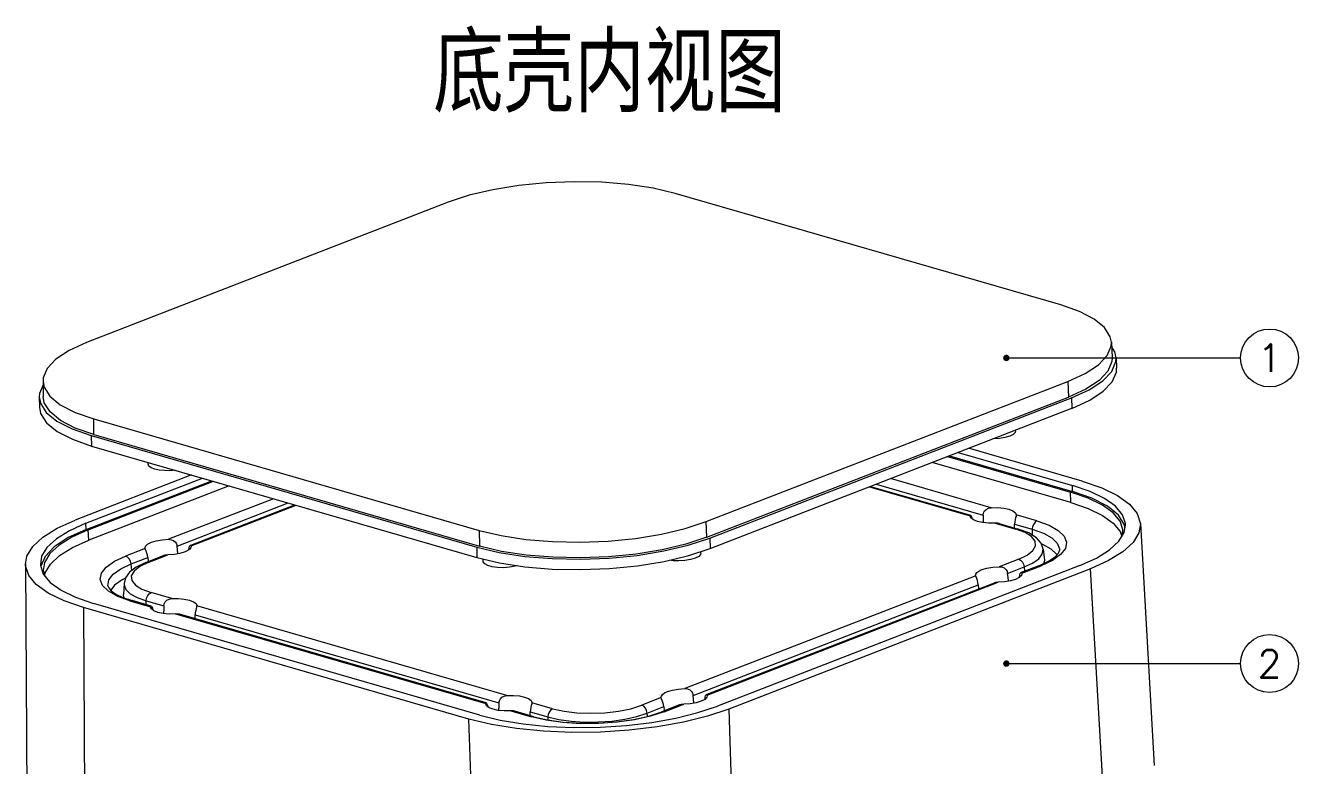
# Model space of a CAD drawing. Header units: millimetres. Extents: x 2698 to 3039, y 1138 to 1364.
# Drawn here: x 2824.7 to 2935.5, y 1184.4 to 1248.8 of the extents above; entities that cross this region are included whole.
import ezdxf
from ezdxf.enums import TextEntityAlignment as Align

# ---------------------------------------------------------------- set-up
doc = ezdxf.new("R2010")
doc.units = ezdxf.units.MM
doc.layers.add('from', color=7, linetype='Continuous', lineweight=13)
doc.layers.add('hatch', color=56, linetype='Continuous', lineweight=9)
doc.styles.add('ROMAND', font='romand.shx', dxfattribs={"width": 0.75, "bigfont": 'gbcbig.shx'})
doc.styles.add('TXT', font='txt.shx', dxfattribs={"bigfont": 'gbcbig.shx'})
doc.styles.add('楷体', font='')
doc.styles.get('楷体').set_extended_font_data('KaiTi_GB2312')
doc.dimstyles.new('YanXiu', dxfattribs={"dimtxt": 2.5, "dimasz": 2.2, "dimexe": 1, "dimexo": 0, "dimgap": 0.66, "dimtad": 0, "dimzin": 9, "dimdsep": 46, "dimtxsty": 'ROMAND', "dimblk": 'CLOSEDBLANK', "dimcen": 0, "dimclrd": 3, "dimclre": 3, "dimclrt": 7, "dimazin": 2, "dimtfac": 1, "dimtofl": 0, "dimtmove": 0, "dimatfit": 3, "dimldrblk": 'CLOSEDBLANK', "dimfxl": 1, "dimlwd": 5, "dimlwe": 5, "dimarcsym": 0})

# ---------------------------------------------------------------- blocks, each defined once
blk = doc.blocks.new('_ClosedBlank')
at = {"color": 0, "linetype": 'ByBlock', "lineweight": -2}
for p, q in [((-1, 0.17), (0, 0)), ((-1, 0.17), (-1, -0.17)), ((0, 0), (-1, -0.17))]:
    blk.add_line(p, q, dxfattribs=at)
blk = doc.blocks.new('A$C4FA966CF')
at = {"color": 7, "linetype": 'Continuous'}
for p, q in [((112.58, 108.44), (70.66, 120.57)), ((45.98, 119.62), (6.64, 104.36)), ((118.09, 104.39), (118.17, 102.69)), ((118.61, 102.69), (118.65, 101.56)), ((1.91, 100.16), (1.93, 98.47)), ((74.02, 84.86), (113.36, 100.12)), ((113.36, 100.12), (113.44, 98.42)), ((1.5, 98.44), (1.62, 97.77)), ((1.5, 98.44), (1.52, 97.31)), ((74.1, 83.16), (113.44, 98.42)), ((74.41, 83.06), (113.76, 98.33)), ((113.75, 98.33), (113.8, 97.2)), ((74.46, 81.93), (113.8, 97.2)), ((7.42, 96.04), (49.34, 83.91)), ((7.45, 94.34), (7.42, 96.04)), ((7.15, 94.22), (49.09, 82.09)), ((7.16, 94.22), (7.18, 93.09)), ((7.45, 94.34), (49.37, 82.2)), ((107.65, 94.7), (107.65, 94.81)), ((7.18, 93.09), (49.1, 80.96)), ((114.93, 89.26), (102.56, 92.84)), ((100.28, 91.95), (113.66, 88.08)), ((100.47, 92.02), (113.85, 88.15)), ((101.44, 92.4), (113.85, 88.81)), ((13.34, 91.11), (13.33, 91.31)), ((113.67, 86.95), (98.61, 91.3)), ((18.05, 89.94), (5.41, 85.04)), ((6.57, 84.68), (19.25, 89.6)), ((6.61, 84.02), (20.25, 89.31)), ((6.81, 83.96), (20.45, 89.25)), ((22.15, 88.76), (6.88, 82.83)), ((91.78, 88.65), (102.72, 85.49)), ((91.91, 88.7), (102.78, 85.56)), ((92.53, 88.95), (104.16, 85.58)), ((105.03, 86.38), (94.08, 89.55)), ((113.85, 88.15), (113.85, 88.81)), ((26.97, 87.36), (15.56, 82.94)), ((113.67, 86.95), (113.66, 88.08)), ((16.49, 82.21), (28.58, 86.9)), ((17.97, 82.3), (29.29, 86.69)), ((18.02, 82.23), (29.43, 86.65)), ((6.61, 84.02), (6.57, 84.68)), ((74.1, 83.16), (74.02, 84.86)), ((102.72, 85.49), (102.75, 85.56)), ((102.72, 85.46), (102.72, 85.49)), ((102.75, 85.56), (102.78, 85.56)), ((102.86, 85.46), (102.91, 85.31)), ((102.91, 85.31), (102.94, 85.15)), ((105.44, 84.7), (107.7, 84.05)), ((105.88, 84.66), (107.95, 84.06)), ((107.56, 84.6), (109.48, 84.04)), ((107.74, 85.62), (107.74, 85.6)), ((110, 84.94), (107.74, 85.6)), ((119.48, 83.69), (119.62, 84.47)), ((119.57, 84.16), (119.5, 84.53)), ((119.62, 84.47), (119.61, 84.66)), ((121.24, 84.64), (122.76, 58.32)), ((6.88, 82.83), (6.81, 83.96)), ((49.34, 83.91), (49.37, 82.2)), ((108.7, 83.68), (107.7, 84.05)), ((109.48, 84.04), (109.46, 83.41)), ((119.03, 83.8), (119.22, 83.25)), ((119.26, 83.32), (119.35, 83.81)), ((119.35, 83.81), (119.34, 83.99)), ((13.01, 81.95), (10.89, 81.12)), ((13.01, 81.95), (13.01, 82)), ((17.78, 81.83), (17.78, 81.79)), ((18.02, 82.23), (18.03, 82.16)), ((49.08, 82.09), (49.1, 80.96)), ((74.41, 83.07), (74.46, 81.93)), ((110.67, 81.86), (110.82, 80.67)), ((2.14, 81.07), (1.69, 80)), ((11.5, 80.27), (13.29, 80.97)), ((13.08, 80.41), (15.02, 81.16)), ((13.35, 80.41), (15.47, 81.24)), ((49.78, 80.56), (49.77, 80.8)), ((73.45, 81.44), (73.45, 81.6)), ((108.01, 80.78), (105.89, 79.96)), ((110.82, 80.67), (110.76, 80.33)), ((0, 80.26), (0.14, 53.89)), ((1.62, 80.19), (1.63, 80.11)), ((1.63, 80.11), (1.94, 79.16)), ((1.69, 80), (1.68, 79.95)), ((1.94, 79.54), (1.95, 79.47)), ((1.95, 79.47), (2.12, 78.95)), ((2.1, 79.01), (2.14, 79.3)), ((11.57, 79.54), (11.5, 80.27)), ((103.34, 78.97), (71.69, 66.69)), ((114.67, 80.1), (75.25, 64.8)), ((115.83, 79.73), (76.49, 64.47)), ((103.34, 78.97), (103.33, 79.03)), ((106.81, 79.23), (108.61, 79.93)), ((110.2, 80.07), (108.29, 79.33)), ((108.34, 79.25), (110.46, 80.07)), ((108.34, 79.25), (108.35, 79.18)), ((108.61, 79.93), (108.65, 79.47)), ((117.35, 53.42), (115.83, 79.73)), ((9.03, 77.29), (8.39, 77.91)), ((10.72, 78.12), (10.65, 76.93)), ((72.61, 65.96), (103.62, 77.99)), ((105.34, 78.18), (74.09, 66.06)), ((74.14, 65.98), (105.79, 78.26)), ((108.11, 78.86), (108.1, 78.82)), ((9.84, 76.98), (10.6, 76.61)), ((10.6, 76.61), (11.6, 76.27)), ((11.35, 76.26), (13.61, 75.6)), ((13.67, 75.67), (11.6, 76.27)), ((13.12, 75.83), (13.13, 76.25)), ((13.13, 76.25), (15.05, 75.7)), ((15.92, 76.5), (13.66, 77.15)), ((48.23, 63.38), (6.31, 75.52)), ((6.31, 75.52), (6.45, 49.15)), ((49.4, 63.81), (7.39, 75.96)), ((13.61, 75.6), (13.64, 75.67)), ((13.61, 75.57), (13.61, 75.6)), ((13.64, 75.67), (13.66, 75.67)), ((13.75, 75.57), (13.8, 75.43)), ((13.8, 75.43), (13.83, 75.27)), ((16.33, 74.82), (50.06, 65.06)), ((50.11, 65.13), (16.76, 74.78)), ((18.63, 75.73), (18.63, 75.71)), ((52.36, 65.95), (18.63, 75.71)), ((18.45, 74.71), (51.49, 65.15)), ((50.06, 65.06), (50.08, 65.12)), ((50.08, 65.12), (50.11, 65.13)), ((55.08, 65.18), (55.08, 65.16)), ((57.33, 64.51), (55.08, 65.16)), ((69.14, 65.71), (67.02, 64.88)), ((69.14, 65.71), (69.13, 65.76)), ((73.9, 65.59), (73.9, 65.55)), ((74.14, 65.98), (74.15, 65.92)), ((50.06, 65.03), (50.06, 65.06)), ((50.19, 65.03), (50.25, 64.88)), ((50.25, 64.88), (50.27, 64.72)), ((52.77, 64.27), (55.03, 63.62)), ((55.28, 63.63), (53.21, 64.23)), ((54.9, 64.17), (56.81, 63.61)), ((67.62, 64.03), (69.42, 64.73)), ((67.65, 63.68), (67.62, 64.03)), ((71.14, 64.92), (69.21, 64.17)), ((69.47, 64.17), (71.59, 65)), ((76.49, 64.47), (77.34, 37.9)), ((50.68, 62.79), (48.23, 63.38)), ((49.08, 36.81), (48.23, 63.38)), ((56.62, 63.25), (55.03, 63.62)), ((55.28, 63.63), (56.77, 63.29)), ((56.81, 63.61), (56.8, 63.28))]:
    blk.add_line(p, q, dxfattribs=at)
for points in [[(70.66, 120.57), (68.26, 121.14), (65.58, 121.55), (62.68, 121.79), (59.68, 121.85), (56.64, 121.74), (53.66, 121.44), (50.84, 120.98), (48.25, 120.37), (45.98, 119.62)], [(118.09, 104.39), (117.97, 104.98), (117.34, 105.97), (116.21, 106.9), (114.61, 107.73), (112.58, 108.44)], [(6.64, 104.36), (4.75, 103.49), (3.32, 102.55), (2.37, 101.54), (1.94, 100.51), (1.91, 100.16)], [(113.36, 100.12), (115.24, 100.98), (116.68, 101.93), (117.63, 102.93), (118.06, 103.96), (118.09, 104.39)], [(118.61, 102.69), (118.48, 103.32), (118.11, 103.91)], [(118.17, 102.69), (118.15, 102.27), (117.71, 101.24), (116.76, 100.23), (115.32, 99.28), (113.44, 98.42)], [(118.14, 101.21), (118.58, 102.27), (118.61, 102.69)], [(113.76, 98.33), (115.69, 99.21), (117.16, 100.18), (118.14, 101.21)], [(113.79, 97.19), (115.73, 98.08), (117.2, 99.05), (118.18, 100.08), (118.63, 101.14), (118.65, 101.56)], [(1.91, 99.75), (1.52, 98.82), (1.5, 98.44)], [(1.91, 100.16), (2.03, 99.49), (2.65, 98.5), (3.78, 97.58), (5.39, 96.75), (7.42, 96.04)], [(7.45, 94.34), (5.42, 95.05), (3.81, 95.88), (2.68, 96.8), (2.05, 97.8), (1.93, 98.47)], [(1.52, 97.31), (1.65, 96.64), (2.29, 95.62), (3.45, 94.67), (5.1, 93.82), (7.19, 93.09)], [(1.62, 97.77), (2.26, 96.75), (3.42, 95.8), (5.07, 94.95), (7.15, 94.22)], [(107.03, 94.15), (106.52, 94), (105.91, 93.9), (105.26, 93.86), (105.19, 93.86)], [(107.65, 94.71), (107.62, 94.56), (107.41, 94.34), (107.03, 94.15)], [(14.06, 90.57), (13.68, 90.72), (13.43, 90.89), (13.34, 91.1)], [(16.29, 90.45), (15.71, 90.4), (15.11, 90.41), (14.55, 90.46), (14.06, 90.57)], [(119.61, 84.66), (119.3, 85.61), (118.54, 86.53), (117.36, 87.38), (115.78, 88.15), (113.85, 88.81)], [(114.93, 89.26), (117.04, 88.53), (118.77, 87.69), (120.06, 86.76), (120.89, 85.76), (121.24, 84.64)], [(119.34, 83.99), (119.03, 84.93), (118.28, 85.83), (117.12, 86.67), (115.56, 87.42), (113.66, 88.08)], [(119.5, 84.53), (118.85, 85.57), (117.66, 86.54), (115.98, 87.41), (113.85, 88.15)], [(104.16, 85.58), (104.2, 85.81), (104.31, 86.02), (104.49, 86.2), (104.73, 86.33), (105.03, 86.38)], [(105.03, 86.38), (105.73, 86.39), (106.38, 86.33), (106.95, 86.21), (107.39, 86.04), (107.66, 85.83), (107.74, 85.62)], [(113.67, 86.95), (115.57, 86.29), (117.12, 85.54), (118.29, 84.7), (119.03, 83.8)], [(0, 80.25), (0.16, 81.11), (0.79, 82.17), (1.9, 83.19), (3.45, 84.16), (5.41, 85.04)], [(6.57, 84.68), (4.78, 83.87), (3.36, 82.99), (2.34, 82.05), (1.76, 81.09), (1.62, 80.19)], [(49.34, 83.91), (51.74, 83.34), (54.42, 82.93), (57.31, 82.69), (60.32, 82.62), (63.36, 82.74), (66.34, 83.03), (69.16, 83.49), (71.75, 84.11), (74.02, 84.86)], [(105.44, 84.7), (104.74, 84.7), (104.08, 84.76), (103.52, 84.88), (103.08, 85.05), (102.81, 85.26), (102.72, 85.46)], [(102.78, 85.56), (102.8, 85.55), (102.86, 85.46)], [(104.16, 85.58), (104.14, 85.18), (104.13, 84.77), (104.13, 84.75)], [(105.88, 84.66), (105.74, 84.69), (105.44, 84.7)], [(107.74, 85.6), (107.72, 85.46), (107.67, 85.28), (107.62, 85.07), (107.58, 84.83), (107.56, 84.6)], [(107.56, 84.18), (107.56, 84.19), (107.56, 84.6)], [(110, 84.94), (109.81, 84.81), (109.64, 84.6), (109.53, 84.33), (109.48, 84.04)], [(110, 84.94), (111.32, 84.47), (112.32, 83.91), (112.96, 83.29), (113.22, 82.62), (113.09, 81.94)], [(121.24, 84.64), (121.09, 83.66), (120.45, 82.6), (119.34, 81.58), (117.79, 80.62), (115.83, 79.73)], [(6.81, 83.96), (5.05, 83.17), (3.65, 82.3), (2.65, 81.38), (2.08, 80.42), (1.94, 79.54)], [(6.61, 84.02), (4.64, 83.12), (3.13, 82.12), (2.14, 81.07)], [(74.1, 83.16), (71.82, 82.41), (69.23, 81.79), (66.4, 81.33), (63.42, 81.04), (60.37, 80.92), (57.36, 80.98), (54.46, 81.22), (51.77, 81.63), (49.37, 82.21)], [(107.95, 84.06), (107.9, 84.07), (107.7, 84.05)], [(110.67, 81.86), (110.45, 82.51), (109.93, 83.11), (109.11, 83.63), (107.95, 84.06)], [(108.01, 80.78), (108.93, 81.23), (109.55, 81.72), (109.84, 82.23), (109.79, 82.75), (109.41, 83.24), (108.7, 83.68)], [(109.48, 84.04), (110.7, 83.61), (111.62, 83.09), (112.21, 82.52), (112.45, 81.91), (112.45, 81.74)], [(114.67, 80.1), (116.46, 80.9), (117.89, 81.78), (118.9, 82.72), (119.48, 83.69)], [(2.14, 79.3), (2.72, 80.25), (3.71, 81.17), (5.11, 82.04), (6.88, 82.83)], [(13.01, 82), (13.05, 82.18), (13.28, 82.41), (13.69, 82.62)], [(13.29, 80.97), (13.26, 81.2), (13.2, 81.43), (13.13, 81.64), (13.06, 81.82), (13.01, 81.95)], [(13.69, 82.62), (14.23, 82.78), (14.87, 82.89), (15.56, 82.94)], [(15.56, 82.94), (15.86, 82.9), (16.11, 82.8), (16.3, 82.63), (16.43, 82.43), (16.49, 82.21)], [(16.58, 81.36), (16.57, 81.4), (16.53, 81.8), (16.49, 82.21)], [(18.03, 82.16), (18, 82.05), (17.88, 81.87), (17.66, 81.71), (17.35, 81.56)], [(17.78, 81.83), (17.8, 82.03), (17.85, 82.19), (17.91, 82.28), (17.94, 82.29)], [(17.94, 82.29), (17.98, 82.29), (18.02, 82.23)], [(49.09, 82.09), (51.53, 81.5), (54.29, 81.08), (57.26, 80.84), (60.35, 80.77), (63.47, 80.89), (66.52, 81.19), (69.42, 81.67), (72.08, 82.3), (74.41, 83.06)], [(49.09, 80.96), (51.56, 80.37), (54.32, 79.95), (57.29, 79.7), (60.38, 79.64), (63.51, 79.76), (66.57, 80.06), (69.47, 80.53), (72.13, 81.16), (74.46, 81.94)], [(108.61, 79.93), (109.52, 80.36), (110.19, 80.83), (110.58, 81.33), (110.67, 81.86)], [(110.2, 80.07), (111.25, 80.55), (111.96, 81.03), (112.34, 81.44), (112.45, 81.74)], [(113.09, 81.94), (112.57, 81.28), (111.68, 80.65), (110.46, 80.07)], [(111.56, 81.88), (110.64, 82.39), (110.47, 82.45)], [(112.16, 81.25), (112.14, 81.31), (111.56, 81.88)], [(8.39, 77.91), (8.13, 78.58), (8.26, 79.25), (8.78, 79.92), (9.67, 80.55), (10.89, 81.12)], [(11.5, 80.27), (11.43, 80.55), (11.29, 80.81), (11.11, 81.01), (10.89, 81.12)], [(13.08, 80.41), (12.04, 79.91), (11.32, 79.36)], [(13.35, 80.41), (12.43, 79.97), (11.81, 79.48), (11.51, 78.96), (11.56, 78.45), (11.95, 77.96), (12.66, 77.52), (13.66, 77.15)], [(13.35, 80.41), (13.14, 80.42), (13.08, 80.41)], [(13.29, 80.97), (13.33, 80.56), (13.33, 80.5)], [(15.47, 81.24), (15.17, 81.2), (15.02, 81.16)], [(17.35, 81.56), (16.8, 81.39), (16.16, 81.28), (15.47, 81.24)], [(53.51, 80.07), (53.24, 80), (52.64, 79.9), (51.99, 79.85), (51.35, 79.88), (50.77, 79.96), (50.29, 80.1), (49.96, 80.28), (49.79, 80.49), (49.78, 80.56)], [(72.83, 80.88), (72.32, 80.73), (71.71, 80.63), (71.06, 80.59), (70.43, 80.61), (70.03, 80.67)], [(73.45, 81.44), (73.42, 81.29), (73.21, 81.08), (72.83, 80.88)], [(108.01, 80.78), (108.22, 80.67), (108.41, 80.47), (108.54, 80.22), (108.61, 79.93)], [(6.31, 75.52), (4.2, 76.24), (2.48, 77.08), (1.18, 78.01), (0.36, 79.01), (0.01, 80.05), (0, 80.25)], [(1.94, 79.16), (2.7, 78.24), (3.89, 77.39), (5.46, 76.63), (7.39, 75.96)], [(8.95, 77.89), (9.07, 78.54), (9.55, 79.16), (10.37, 79.74), (11.5, 80.27)], [(11.32, 79.36), (10.89, 78.75), (10.72, 78.12)], [(103.33, 79.03), (103.35, 79.15), (103.47, 79.33), (103.69, 79.49), (104.01, 79.64)], [(103.62, 77.99), (103.58, 78.23), (103.52, 78.46), (103.45, 78.67), (103.38, 78.84), (103.34, 78.97)], [(104.01, 79.64), (104.55, 79.8), (105.19, 79.91), (105.89, 79.96)], [(105.89, 79.96), (106.19, 79.93), (106.44, 79.82), (106.63, 79.66), (106.75, 79.46), (106.81, 79.23)], [(106.9, 78.38), (106.9, 78.42), (106.86, 78.83), (106.81, 79.23)], [(108.35, 79.18), (108.3, 79.01), (108.07, 78.79), (107.67, 78.58)], [(108.11, 78.86), (108.13, 79.06), (108.18, 79.21), (108.24, 79.3), (108.26, 79.32)], [(108.26, 79.32), (108.3, 79.32), (108.34, 79.25)], [(110.2, 80.07), (110.25, 80.08), (110.46, 80.07)], [(8.95, 77.89), (9.05, 77.65), (9.33, 77.34), (9.84, 76.98)], [(10.88, 78.71), (10.5, 78.53), (9.69, 77.95), (9.27, 77.41)], [(10.72, 78.12), (10.72, 77.99), (10.92, 77.49), (11.4, 77.02), (12.14, 76.61), (13.13, 76.25)], [(103.62, 77.99), (103.65, 77.59), (103.66, 77.53)], [(105.79, 78.26), (105.5, 78.23), (105.34, 78.18)], [(107.67, 78.58), (107.13, 78.42), (106.48, 78.31), (105.79, 78.26)], [(11.35, 76.26), (10.03, 76.73), (9.03, 77.29)], [(10.73, 76.57), (10.65, 76.79), (10.65, 76.93)], [(11.35, 76.26), (11.55, 76.28), (11.6, 76.27)], [(13.13, 76.25), (13.18, 76.54), (13.29, 76.81), (13.46, 77.02), (13.66, 77.15)], [(15.05, 75.7), (15.09, 75.93), (15.2, 76.14), (15.38, 76.32), (15.62, 76.44), (15.92, 76.5)], [(15.92, 76.5), (16.61, 76.5), (17.27, 76.44), (17.84, 76.32), (18.28, 76.15), (18.55, 75.94), (18.63, 75.73)], [(16.33, 74.82), (15.63, 74.81), (14.97, 74.87), (14.4, 74.99), (13.97, 75.16), (13.7, 75.37), (13.61, 75.57)], [(13.66, 75.67), (13.69, 75.66), (13.75, 75.57)], [(15.05, 75.7), (15.03, 75.29), (15.02, 74.89), (15.01, 74.87)], [(16.77, 74.78), (16.62, 74.81), (16.33, 74.82)], [(18.63, 75.71), (18.61, 75.58), (18.56, 75.39), (18.51, 75.18), (18.47, 74.95), (18.45, 74.71)], [(18.44, 74.29), (18.45, 74.3), (18.45, 74.71)], [(69.81, 66.37), (70.35, 66.54), (70.99, 66.65), (71.69, 66.69)], [(71.69, 66.69), (71.99, 66.66), (72.24, 66.56), (72.43, 66.39), (72.55, 66.19), (72.61, 65.96)], [(50.11, 65.13), (50.13, 65.11), (50.19, 65.03)], [(51.49, 65.15), (51.47, 64.75), (51.46, 64.34), (51.46, 64.32)], [(51.49, 65.15), (51.54, 65.38), (51.65, 65.59), (51.82, 65.77), (52.06, 65.89), (52.36, 65.95)], [(52.36, 65.95), (53.06, 65.96), (53.71, 65.9), (54.28, 65.78), (54.72, 65.61), (54.99, 65.4), (55.08, 65.18)], [(55.08, 65.16), (55.05, 65.03), (55.01, 64.85), (54.95, 64.63), (54.91, 64.4), (54.9, 64.17)], [(69.13, 65.76), (69.15, 65.88), (69.27, 66.06), (69.49, 66.22), (69.81, 66.37)], [(69.42, 64.73), (69.38, 64.96), (69.32, 65.19), (69.25, 65.4), (69.18, 65.57), (69.14, 65.71)], [(73.47, 65.32), (72.93, 65.15), (72.28, 65.04), (71.59, 65)], [(72.7, 65.11), (72.7, 65.16), (72.66, 65.56), (72.61, 65.96)], [(74.15, 65.92), (74.1, 65.75), (73.87, 65.52), (73.47, 65.32)], [(73.9, 65.59), (73.93, 65.79), (73.97, 65.94), (74.04, 66.03), (74.06, 66.05)], [(74.06, 66.05), (74.1, 66.05), (74.14, 65.98)], [(49.4, 63.81), (51.64, 63.26), (54.13, 62.85), (56.82, 62.58), (59.63, 62.47), (62.5, 62.5)], [(52.77, 64.27), (52.07, 64.26), (51.42, 64.32), (50.85, 64.44), (50.41, 64.61), (50.14, 64.82), (50.06, 65.03)], [(53.21, 64.23), (53.07, 64.26), (52.77, 64.27)], [(54.89, 63.74), (54.89, 63.76), (54.9, 64.17)], [(69.47, 64.17), (67.96, 63.68), (66.23, 63.3), (64.33, 63.03), (62.35, 62.89), (60.35, 62.88), (58.42, 63), (56.62, 63.25)], [(57.33, 64.51), (57.14, 64.38), (56.97, 64.17), (56.86, 63.9), (56.81, 63.61)], [(56.81, 63.61), (58, 63.34), (59.34, 63.15), (60.79, 63.06), (62.29, 63.07), (63.77, 63.17), (65.19, 63.37), (66.49, 63.66), (67.62, 64.03)], [(57.33, 64.51), (58.57, 64.23), (59.97, 64.06), (61.47, 64.01), (63, 64.06), (64.48, 64.24), (65.84, 64.51), (67.02, 64.88)], [(62.5, 62.5), (65.35, 62.69), (68.12, 63.02), (70.73, 63.49), (73.13, 64.09), (75.25, 64.8)], [(76.49, 64.47), (74.17, 63.69), (71.55, 63.04), (68.69, 62.52), (65.66, 62.16), (62.55, 61.96)], [(66.14, 63.34), (67.8, 63.71), (69.21, 64.17)], [(67.62, 64.03), (67.55, 64.31), (67.42, 64.57), (67.23, 64.77), (67.02, 64.88)], [(69.47, 64.17), (69.26, 64.18), (69.21, 64.17)], [(69.42, 64.73), (69.45, 64.32), (69.46, 64.26)], [(71.59, 65), (71.3, 64.96), (71.14, 64.92)], [(62.55, 61.96), (59.41, 61.92), (56.34, 62.05), (53.41, 62.34), (50.68, 62.79)], [(55.28, 63.63), (55.23, 63.64), (55.03, 63.62)], [(56.77, 63.29), (58.49, 63.04), (60.38, 62.92), (62.34, 62.93), (64.29, 63.07), (66.14, 63.34)]]:
    blk.add_lwpolyline(points, dxfattribs=at)
blk = doc.blocks.new('A$C7D361F63')
at = {"layer": 'from', "color": 4}
for centre in [(135.29, 102.67), (135.29, 69.42)]:
    blk.add_circle(centre, 3.15, dxfattribs=at)
blk.add_blockref('A$C4FA966CF', (0, 0))
at = {"layer": 'from', "color": 6, "style": 'TXT'}
for s, p in [('1', (135.29, 102.67)), ('2', (135.29, 69.42))]:
    blk.add_text(s, height=3, dxfattribs=at).set_placement(p, align=Align.MIDDLE)
at = {"layer": 'from', "color": 4}
for points in [[(106.67, 102.67), (132.14, 102.67)], [(106.67, 69.42), (132.14, 69.42)]]:
    blk.add_leader(points, dimstyle='YanXiu', override={"dimasz": 0.7, "dimldrblk": 'Dot'}, dxfattribs=at)

msp = doc.modelspace()

# ---------------------------------------------------------------- block references
at = {"layer": 'from', "xscale": 0.8, "yscale": 0.8, "zscale": 0.8}
msp.add_blockref('A$C7D361F63', (2824.712, 1137.733), dxfattribs=at)

# ---------------------------------------------------------------- texts
at = {"layer": 'hatch', "color": 6, "style": '楷体', "width": 0.75}
msp.add_text('底壳内视图', height=6, dxfattribs=at).set_placement((2875.523, 1245.012), align=Align.MIDDLE)

doc.saveas('drawing.dxf')
